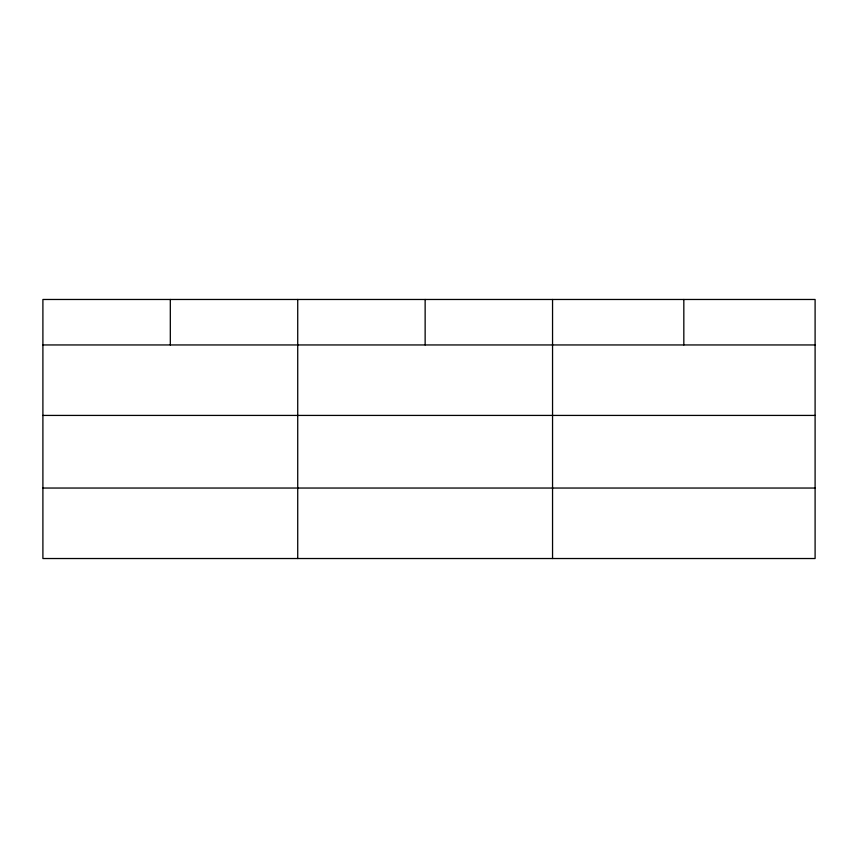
<?xml version="1.0" encoding="UTF-8"?>
<svg xmlns="http://www.w3.org/2000/svg" width="858" height="858" viewBox="0 0 858 858"><rect width="100%" height="100%" fill="white"/><g stroke="black" fill="none" stroke-linecap="round" stroke-linejoin="round"><path stroke-width="1.29" d="M815.1 415.422L815.1 299.474L42.9 299.474L42.9 558.526L815.1 558.526L815.1 415.422L42.9 415.422M42.9 344.948L815.1 344.948M42.9 488.041L815.1 488.041M683.826 299.474L683.826 344.948M552.552 299.474L552.552 558.526M425.139 299.474L425.139 344.948M297.726 299.474L297.726 558.526M170.313 299.474L170.313 344.948"/></g></svg>
